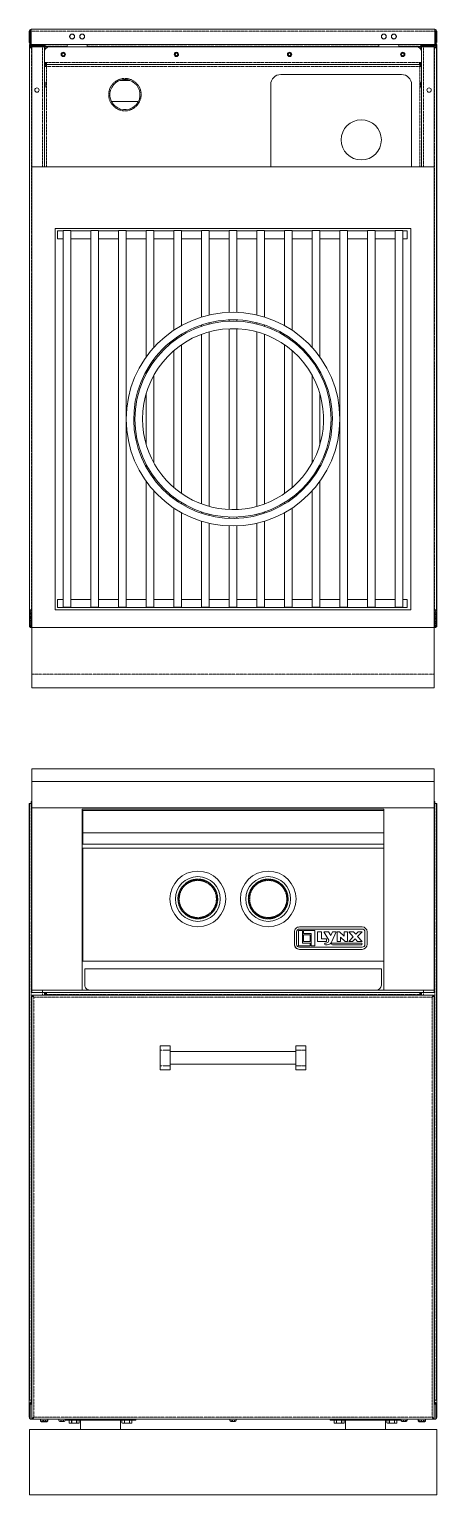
# Model space of a CAD drawing. Header units: millimetres. Extents: x 27602 to 523849, y 322139 to 568360.
# Drawn here: x 356495 to 376747, y 495039 to 567930 of the extents above; entities that cross this region are included whole.
import ezdxf

# ---------------------------------------------------------------- set-up
doc = ezdxf.new("R2010")
doc.units = ezdxf.units.MM
doc.linetypes.add('PHANTOM', pattern=[20, 10, -2, 2, -2, 2, -2])

msp = doc.modelspace()

# ---------------------------------------------------------------- linework, layer by layer
at = {"color": 7, "lineweight": 13, "ltscale": 0.014025}
for p, q in [((356495, 567274), (356495, 567835)), ((356530, 567274), (356530, 567835)), ((376711, 567274), (376711, 567835)), ((376747, 567835), (376747, 567274))]:
    msp.add_line(p, q, dxfattribs=at)
at = {"color": 7, "lineweight": 13, "ltscale": 0.03937}
for p, q in [((356589, 567930), (376652, 567930)), ((376652, 567180), (356589, 567180)), ((356497, 567085), (356497, 538930)), ((356509, 539052), (356509, 567010)), ((356622, 567055), (356622, 538430)), ((357496, 567055), (375746, 567055)), ((375997, 561088), (375997, 567055)), ((376622, 567055), (376622, 561088)), ((376734, 567010), (376734, 539052)), ((376747, 538275), (376747, 567085)), ((357247, 561088), (357247, 566275)), ((375901, 566180), (357341, 566180)), ((368997, 565680), (374997, 565680)), ((375997, 566085), (375997, 565287)), ((368497, 565180), (368497, 561180)), ((375497, 561180), (375497, 565180)), ((375997, 565072), (375997, 561088)), ((360578, 564341), (361916, 564341)), ((356622, 561088), (356622, 538180)), ((376622, 561088), (356622, 561088)), ((376622, 538180), (376622, 561088)), ((357774, 539055), (357774, 558026)), ((357774, 558026), (375470, 558026)), ((358183, 557916), (358183, 539180)), ((358558, 539180), (358558, 557916)), ((358558, 557911), (359558, 557911)), ((359558, 557916), (359558, 539180)), ((359933, 539180), (359933, 557916)), ((359933, 557911), (360933, 557911)), ((360933, 539180), (360933, 557916)), ((361308, 557916), (361308, 539180)), ((361308, 557911), (362308, 557911)), ((362308, 551642), (362308, 557916)), ((362683, 557916), (362683, 552106)), ((362683, 557911), (363683, 557911)), ((363683, 552966), (363683, 557916)), ((364058, 557916), (364058, 553194)), ((364058, 557911), (365058, 557911)), ((365058, 553618), (365058, 557916)), ((365433, 557916), (365433, 553718)), ((365433, 557911), (366433, 557911)), ((366433, 553850), (366433, 557916)), ((366808, 557916), (366808, 553850)), ((366808, 557911), (367808, 557911)), ((367808, 553719), (367808, 557916)), ((368183, 557916), (368183, 553618)), ((368183, 557911), (369183, 557911)), ((369183, 553195), (369183, 557916)), ((369558, 557916), (369558, 552967)), ((369558, 557911), (370558, 557911)), ((370558, 552108), (370558, 557916)), ((370933, 557916), (370933, 551644)), ((370933, 557911), (371933, 557911)), ((371933, 548635), (371933, 557916)), ((372308, 557916), (372308, 539180)), ((372308, 557911), (373308, 557911)), ((373308, 557916), (373308, 539180)), ((373683, 539180), (373683, 557916)), ((373683, 557911), (374683, 557911)), ((374683, 557916), (374683, 539180)), ((375058, 539180), (375058, 557916)), ((375470, 558026), (375470, 539055)), ((359558, 557516), (358558, 557516)), ((360933, 557516), (359933, 557516)), ((362308, 557516), (361308, 557516)), ((363683, 557516), (362683, 557516)), ((365058, 557516), (364058, 557516)), ((366433, 557516), (365433, 557516)), ((367808, 557516), (366808, 557516)), ((369183, 557516), (368183, 557516)), ((370558, 557516), (369558, 557516)), ((371933, 557516), (370933, 557516)), ((373308, 557516), (372308, 557516)), ((374683, 557516), (373683, 557516)), ((365058, 544321), (365058, 552760)), ((365433, 552881), (365433, 544200)), ((366433, 544044), (366433, 553036)), ((366808, 553037), (366808, 544044)), ((367808, 544200), (367808, 552881)), ((368183, 552761), (368183, 544320)), ((363683, 545132), (363683, 551949)), ((364058, 552239), (364058, 544842)), ((369183, 544841), (369183, 552240)), ((369558, 551950), (369558, 545131)), ((362683, 550717), (362683, 546363)), ((370558, 546360), (370558, 550721)), ((362308, 547258), (362308, 549823)), ((370933, 549829), (370933, 547252)), ((371933, 539180), (371933, 548446)), ((362308, 539180), (362308, 545439)), ((370933, 545437), (370933, 539180)), ((362683, 544975), (362683, 539180)), ((370558, 539180), (370558, 544973)), ((363683, 539180), (363683, 544115)), ((364058, 543887), (364058, 539180)), ((369183, 539180), (369183, 543886)), ((369558, 544113), (369558, 539180)), ((365058, 539180), (365058, 543463)), ((365433, 543363), (365433, 539180)), ((366433, 539180), (366433, 543231)), ((366808, 543231), (366808, 539180)), ((367808, 539180), (367808, 543362)), ((368183, 543463), (368183, 539180)), ((358558, 539565), (359558, 539565)), ((359933, 539565), (360933, 539565)), ((361308, 539565), (362308, 539565)), ((362683, 539565), (363683, 539565)), ((364058, 539565), (365058, 539565)), ((365433, 539565), (366433, 539565)), ((366808, 539565), (367808, 539565)), ((368183, 539565), (369183, 539565)), ((369558, 539565), (370558, 539565)), ((370933, 539565), (371933, 539565)), ((372308, 539565), (373308, 539565)), ((373683, 539565), (374683, 539565)), ((375470, 539055), (357774, 539055)), ((375278, 539170), (357899, 539170)), ((376622, 538180), (356622, 538180)), ((376622, 538180), (356622, 538180)), ((356622, 538180), (356622, 535855)), ((376622, 535855), (376622, 538180)), ((376622, 535171), (356622, 535171)), ((376622, 531140), (356622, 531140)), ((376622, 531140), (356622, 531140)), ((376622, 520015), (376622, 531140)), ((356622, 530518), (356622, 529202)), ((376622, 530518), (356622, 530518)), ((376622, 529202), (376622, 530518)), ((356495, 498889), (356495, 529421)), ((356497, 499735), (356497, 529421)), ((356622, 529202), (356622, 520140)), ((376622, 529202), (356622, 529202)), ((376622, 520140), (376622, 529202)), ((376746, 499735), (376746, 529421)), ((376747, 499735), (376747, 529421)), ((359122, 529141), (374122, 529141)), ((359122, 520140), (359122, 529141)), ((359153, 529078), (374122, 529078)), ((359153, 527397), (359153, 529078)), ((374122, 529141), (374122, 520140)), ((359153, 527953), (374122, 527953)), ((374122, 527397), (359153, 527397)), ((359153, 521579), (359153, 527203)), ((359153, 527203), (374122, 527203)), ((369924, 523281), (373039, 523281)), ((373039, 523281), (369924, 523281)), ((369924, 523174), (373039, 523174)), ((373039, 523174), (369924, 523174)), ((373039, 522274), (369924, 522274)), ((369924, 522274), (373039, 522274)), ((369924, 522274), (373039, 522274)), ((373039, 522166), (369924, 522166)), ((369924, 522166), (373039, 522166)), ((373001, 522481), (371566, 522481)), ((371566, 522396), (373001, 522396)), ((359122, 520140), (359122, 521579)), ((374122, 521579), (359153, 521579)), ((359247, 520390), (359247, 521196)), ((359247, 521196), (373997, 521196)), ((373997, 521196), (373997, 520390)), ((359122, 520140), (356622, 520140)), ((356622, 519854), (356622, 498830)), ((376586, 519890), (356658, 519890)), ((375872, 520015), (357372, 520015)), ((373747, 520140), (359497, 520140)), ((376622, 520140), (374122, 520140)), ((376622, 498830), (376622, 519854)), ((369747, 517078), (363497, 517078)), ((369747, 516453), (363497, 516453)), ((356658, 498794), (376586, 498794)), ((361756, 498746), (358316, 498746)), ((374928, 498746), (371488, 498746)), ((356497, 498289), (376747, 498289)), ((356497, 495039), (356497, 498289)), ((376747, 498289), (376747, 495039)), ((376747, 495039), (356497, 495039))]:
    msp.add_line(p, q, dxfattribs=at)
at = {"color": 7, "lineweight": 13, "ltscale": 0.002362}
for p, q in [((356589, 567835), (356589, 567930)), ((376652, 567835), (376652, 567930)), ((376652, 567180), (376747, 567180)), ((357247, 567055), (357152, 567055)), ((356591, 529421), (356497, 529421)), ((376746, 529421), (376652, 529421)), ((356591, 499735), (356497, 499735)), ((376746, 499735), (376652, 499735))]:
    msp.add_line(p, q, dxfattribs=at)
at = {"color": 7, "linetype": 'PHANTOM', "lineweight": 13, "ltscale": 0.03937}
for p, q in [((356589, 567835), (376652, 567835)), ((356605, 539052), (356605, 567010)), ((357152, 561088), (357152, 567055)), ((358371, 567085), (357282, 567085)), ((373871, 567085), (359371, 567085)), ((375960, 567085), (374871, 567085)), ((376091, 561088), (376091, 567055)), ((376638, 567010), (376638, 539052)), ((375901, 566275), (357341, 566275)), ((357342, 561088), (357342, 566085)), ((357342, 566085), (375902, 566085)), ((375902, 566085), (375902, 561088)), ((376622, 535855), (356622, 535855)), ((356591, 499735), (356591, 529421)), ((376652, 499735), (376652, 529421)), ((376527, 519795), (356717, 519795)), ((356717, 519795), (356717, 498889)), ((375902, 519920), (357342, 519920)), ((376527, 498889), (376527, 519795)), ((356717, 498889), (376527, 498889))]:
    msp.add_line(p, q, dxfattribs=at)
at = {"color": 7, "lineweight": 13, "ltscale": 0.016388}
for p, q in [((356589, 567180), (356589, 567835)), ((376652, 567180), (376652, 567835))]:
    msp.add_line(p, q, dxfattribs=at)
at = {"color": 7, "lineweight": 13, "ltscale": 0.002312}
msp.add_line((356497, 567180), (356589, 567180), dxfattribs=at)
at = {"color": 7, "lineweight": 13, "ltscale": 0.000887413}
for p, q in [((356497, 567180), (356497, 567144)), ((376747, 567144), (376747, 567180))]:
    msp.add_line(p, q, dxfattribs=at)
at = {"color": 7, "lineweight": 13, "ltscale": 0.000899998}
for p, q in [((356497, 567144), (356533, 567144)), ((357283, 566180), (357247, 566180)), ((357247, 566144), (357283, 566144)), ((356658, 519854), (356622, 519854)), ((357247, 519920), (357283, 519920)), ((356497, 499545), (356533, 499545)), ((356658, 498830), (356622, 498830)), ((356658, 498830), (356658, 498794)), ((376586, 498830), (376586, 498794))]:
    msp.add_line(p, q, dxfattribs=at)
at = {"color": 7, "lineweight": 13, "ltscale": 0.001475}
for p, q in [((356497, 567144), (356497, 567085)), ((356533, 567144), (356592, 567144)), ((356533, 567144), (356533, 567085)), ((376652, 567144), (376711, 567144)), ((376711, 567144), (376711, 567085)), ((376747, 567144), (376747, 567085)), ((357283, 566144), (357283, 566085)), ((357283, 566144), (357342, 566144)), ((375902, 566180), (375961, 566180)), ((375902, 566144), (375961, 566144)), ((375961, 566144), (375961, 566085)), ((375997, 566144), (375997, 566085)), ((356497, 538275), (356497, 538216)), ((376711, 538275), (376652, 538275)), ((376747, 538275), (376747, 538216)), ((356589, 529421), (356589, 529480)), ((376652, 529421), (376652, 529480)), ((357283, 519920), (357342, 519920)), ((375902, 519920), (375961, 519920)), ((356533, 499545), (356592, 499545)), ((376652, 499545), (376711, 499545))]:
    msp.add_line(p, q, dxfattribs=at)
at = {"color": 7, "lineweight": 13, "ltscale": 0.016387}
for p, q in [((356497, 567144), (357152, 567144)), ((376091, 567144), (376747, 567144)), ((356497, 538930), (356497, 538274)), ((356532, 538930), (356532, 538274)), ((376711, 538930), (376711, 538274)), ((376746, 538930), (376746, 538274))]:
    msp.add_line(p, q, dxfattribs=at)
at = {"color": 7, "lineweight": 13, "ltscale": 1.20148e-05}
for p, q in [((356533, 567144), (356533, 567144)), ((376711, 567144), (376711, 567144))]:
    msp.add_line(p, q, dxfattribs=at)
at = {"color": 7, "linetype": 'PHANTOM', "lineweight": 13, "ltscale": 0.000973799}
msp.add_line((356592, 567144), (356592, 567105), dxfattribs=at)
at = {"color": 7, "lineweight": 13, "ltscale": 0.000985333}
msp.add_line((356592, 567144), (356592, 567105), dxfattribs=at)
at = {"color": 7, "lineweight": 13, "ltscale": 0.01276}
for p, q in [((357115, 567106), (356605, 567106)), ((376128, 567106), (376638, 567106)), ((356605, 567058), (357115, 567058)), ((376638, 567058), (376128, 567058))]:
    msp.add_line(p, q, dxfattribs=at)
at = {"color": 7, "lineweight": 13, "ltscale": 0.00202}
msp.add_line((357246, 567180), (357246, 567099), dxfattribs=at)
at = {"color": 7, "lineweight": 13, "ltscale": 0.006144}
for p, q in [((357282, 567180), (357282, 566934)), ((375960, 567180), (375960, 566934))]:
    msp.add_line(p, q, dxfattribs=at)
at = {"color": 7, "lineweight": 13, "ltscale": 0.003125}
for p, q in [((358371, 567180), (358371, 567055)), ((359371, 567180), (359371, 567055)), ((373871, 567180), (373871, 567055)), ((374871, 567180), (374871, 567055)), ((356622, 520140), (356622, 520015)), ((375997, 519890), (375997, 520015)), ((356533, 498794), (356658, 498794)), ((376586, 498794), (376711, 498794))]:
    msp.add_line(p, q, dxfattribs=at)
at = {"color": 7, "lineweight": 13, "ltscale": 0.009375}
for p, q in [((375996, 567180), (375996, 566805)), ((358558, 557916), (358183, 557916)), ((359933, 557916), (359558, 557916)), ((360933, 557916), (361308, 557916)), ((362308, 557916), (362683, 557916)), ((363683, 557916), (364058, 557916)), ((365058, 557916), (365433, 557916)), ((366433, 557916), (366808, 557916)), ((367808, 557916), (368183, 557916)), ((369183, 557916), (369558, 557916)), ((370558, 557916), (370933, 557916)), ((371933, 557916), (372308, 557916)), ((373683, 557916), (373308, 557916)), ((375058, 557916), (374683, 557916)), ((358183, 539180), (358558, 539180)), ((359558, 539180), (359933, 539180)), ((360933, 539180), (361308, 539180)), ((362308, 539180), (362683, 539180)), ((363683, 539180), (364058, 539180)), ((365058, 539180), (365433, 539180)), ((366433, 539180), (366808, 539180)), ((367808, 539180), (368183, 539180)), ((369183, 539180), (369558, 539180)), ((370558, 539180), (370933, 539180)), ((371933, 539180), (372308, 539180)), ((373308, 539180), (373683, 539180)), ((374683, 539180), (375058, 539180))]:
    msp.add_line(p, q, dxfattribs=at)
at = {"color": 7, "lineweight": 13, "ltscale": 0.000985213}
msp.add_line((376652, 567144), (376652, 567105), dxfattribs=at)
at = {"color": 7, "lineweight": 13, "ltscale": 0.000900028}
for p, q in [((376711, 567144), (376747, 567144)), ((357283, 566180), (357283, 566144)), ((375961, 566180), (375961, 566144)), ((356658, 519854), (356658, 519890)), ((376586, 519854), (376586, 519890)), ((376711, 499545), (376747, 499545))]:
    msp.add_line(p, q, dxfattribs=at)
at = {"color": 7, "lineweight": 13, "ltscale": 0.001211}
for p, q in [((356497, 567085), (356545, 567085)), ((376747, 567085), (376698, 567085))]:
    msp.add_line(p, q, dxfattribs=at)
at = {"color": 7, "lineweight": 13, "ltscale": 0.002395}
for p, q in [((356605, 567010), (356509, 567010)), ((376638, 567010), (376734, 567010)), ((356605, 539052), (356509, 539052)), ((376638, 539052), (376734, 539052))]:
    msp.add_line(p, q, dxfattribs=at)
at = {"color": 7, "linetype": 'PHANTOM', "lineweight": 13, "ltscale": 0.001153}
for p, q in [((356592, 567056), (356592, 567010)), ((376652, 567010), (376652, 567056)), ((356592, 539052), (356592, 539006))]:
    msp.add_line(p, q, dxfattribs=at)
at = {"color": 7, "lineweight": 13, "ltscale": 0.000417499}
for p, q in [((356622, 567010), (356605, 567010)), ((356622, 539052), (356605, 539052)), ((356622, 538956), (356605, 538956))]:
    msp.add_line(p, q, dxfattribs=at)
at = {"color": 7, "lineweight": 13, "ltscale": 0.013263}
msp.add_line((356622, 567055), (357152, 567055), dxfattribs=at)
at = {"color": 7, "linetype": 'PHANTOM', "lineweight": 13, "ltscale": 0.000899292}
msp.add_line((357211, 567085), (357175, 567085), dxfattribs=at)
at = {"color": 7, "lineweight": 13, "ltscale": 0.000762459}
for p, q in [((357211, 567055), (357211, 567085)), ((357247, 567055), (357247, 567085)), ((375997, 567055), (375997, 567085)), ((376032, 567055), (376032, 567085)), ((356622, 529421), (356591, 529421))]:
    msp.add_line(p, q, dxfattribs=at)
at = {"color": 7, "lineweight": 13, "ltscale": 0.01325}
for p, q in [((357246, 566805), (357246, 566275)), ((375996, 566805), (375996, 566275))]:
    msp.add_line(p, q, dxfattribs=at)
at = {"color": 7, "lineweight": 13, "ltscale": 0.005692}
msp.add_line((357247, 566827), (357247, 567055), dxfattribs=at)
at = {"color": 7, "lineweight": 13, "ltscale": 0.00535}
for p, q in [((357496, 567055), (357282, 567055)), ((375960, 567055), (375746, 567055))]:
    msp.add_line(p, q, dxfattribs=at)
at = {"color": 7, "linetype": 'PHANTOM', "lineweight": 13, "ltscale": 2.49908e-05}
msp.add_line((375997, 567085), (375996, 567085), dxfattribs=at)
at = {"color": 7, "lineweight": 13, "ltscale": 4.90205e-05}
msp.add_line((375997, 566756), (375996, 566754), dxfattribs=at)
at = {"color": 7, "lineweight": 13, "ltscale": 4.99308e-05}
msp.add_line((375996, 566745), (375997, 566743), dxfattribs=at)
at = {"color": 7, "lineweight": 13, "ltscale": 2.43483e-05}
msp.add_line((375996, 566621), (375996, 566622), dxfattribs=at)
at = {"color": 7, "lineweight": 13, "ltscale": 6.29623e-05}
msp.add_line((375997, 566619), (375996, 566621), dxfattribs=at)
at = {"color": 7, "linetype": 'PHANTOM', "lineweight": 13, "ltscale": 1.31293e-05}
msp.add_line((375996, 566621), (375996, 566621), dxfattribs=at)
at = {"color": 7, "lineweight": 13, "ltscale": 4.92579e-05}
msp.add_line((375997, 566603), (375996, 566601), dxfattribs=at)
at = {"color": 7, "lineweight": 13, "ltscale": 0.002363}
msp.add_line((376091, 567055), (375997, 567055), dxfattribs=at)
at = {"color": 7, "linetype": 'PHANTOM', "lineweight": 13, "ltscale": 0.000899307}
msp.add_line((376068, 567085), (376032, 567085), dxfattribs=at)
at = {"color": 7, "lineweight": 13, "ltscale": 0.013262}
msp.add_line((376622, 567055), (376091, 567055), dxfattribs=at)
at = {"color": 7, "lineweight": 13, "ltscale": 0.000417514}
for p, q in [((376622, 567010), (376638, 567010)), ((376638, 539004), (376622, 539004))]:
    msp.add_line(p, q, dxfattribs=at)
at = {"color": 7, "lineweight": 13, "ltscale": 0.002375}
for p, q in [((357246, 566275), (357341, 566275)), ((357342, 566085), (357247, 566085)), ((357341, 566275), (357341, 566180)), ((357342, 566085), (357342, 566180)), ((375901, 566275), (375996, 566275)), ((375901, 566275), (375901, 566180)), ((375902, 566085), (375902, 566180)), ((375902, 566085), (375997, 566085)), ((357247, 519920), (357247, 520015)), ((357342, 520015), (357342, 519920)), ((375902, 520015), (375902, 519920)), ((356592, 499545), (356592, 499640)), ((376652, 499545), (376652, 499640))]:
    msp.add_line(p, q, dxfattribs=at)
at = {"color": 7, "lineweight": 13, "ltscale": 0.00145}
msp.add_line((357283, 566180), (357341, 566180), dxfattribs=at)
at = {"color": 7, "lineweight": 13, "ltscale": 0.000899968}
for p, q in [((375961, 566180), (375997, 566180)), ((375961, 566144), (375997, 566144)), ((375961, 519920), (375997, 519920)), ((376586, 519854), (376622, 519854)), ((376586, 498830), (376622, 498830))]:
    msp.add_line(p, q, dxfattribs=at)
at = {"color": 7, "lineweight": 13, "ltscale": 0.000900148}
msp.add_line((375997, 566180), (375997, 566144), dxfattribs=at)
at = {"color": 7, "lineweight": 13, "ltscale": 0.000530315}
for p, q in [((357247, 565287), (357262, 565302)), ((357247, 565072), (357262, 565057))]:
    msp.add_line(p, q, dxfattribs=at)
at = {"color": 7, "lineweight": 13, "ltscale": 0.000124999}
for p, q in [((357267, 565302), (357262, 565302)), ((357267, 565057), (357262, 565057))]:
    msp.add_line(p, q, dxfattribs=at)
at = {"color": 7, "lineweight": 13, "ltscale": 0.006125}
for p, q in [((357262, 565302), (357262, 565057)), ((357267, 565302), (357267, 565057))]:
    msp.add_line(p, q, dxfattribs=at)
at = {"color": 7, "lineweight": 13, "ltscale": 0.000353487}
for p, q in [((357277, 565292), (357267, 565302)), ((357277, 565067), (357267, 565057))]:
    msp.add_line(p, q, dxfattribs=at)
at = {"color": 7, "lineweight": 13, "ltscale": 0.005625}
msp.add_line((357277, 565292), (357277, 565067), dxfattribs=at)
at = {"color": 7, "lineweight": 13, "ltscale": 0.01199}
msp.add_line((361007, 565391), (361487, 565391), dxfattribs=at)
at = {"color": 7, "lineweight": 13, "ltscale": 0.000353508}
for p, q in [((375967, 565292), (375977, 565302)), ((375967, 565067), (375977, 565057))]:
    msp.add_line(p, q, dxfattribs=at)
at = {"color": 7, "lineweight": 13, "ltscale": 0.002813}
for p, q in [((375967, 565180), (375967, 565292)), ((375967, 565067), (375967, 565180))]:
    msp.add_line(p, q, dxfattribs=at)
at = {"color": 7, "lineweight": 13, "ltscale": 0.003062}
for p, q in [((375977, 565180), (375977, 565302)), ((375977, 565057), (375977, 565180)), ((375982, 565180), (375982, 565302)), ((375982, 565057), (375982, 565180))]:
    msp.add_line(p, q, dxfattribs=at)
at = {"color": 7, "lineweight": 13, "ltscale": 0.000125014}
for p, q in [((375977, 565302), (375982, 565302)), ((375977, 565057), (375982, 565057))]:
    msp.add_line(p, q, dxfattribs=at)
at = {"color": 7, "lineweight": 13, "ltscale": 0.000530304}
for p, q in [((375997, 565287), (375982, 565302)), ((375997, 565072), (375982, 565057))]:
    msp.add_line(p, q, dxfattribs=at)
at = {"color": 7, "lineweight": 13, "ltscale": 0.002687}
for p, q in [((375997, 565180), (375997, 565287)), ((375997, 565072), (375997, 565180))]:
    msp.add_line(p, q, dxfattribs=at)
at = {"color": 7, "lineweight": 13, "ltscale": 0.007116}
for p, q in [((357899, 557911), (358183, 557911)), ((358183, 557516), (357899, 557516)), ((357899, 539565), (358183, 539565))]:
    msp.add_line(p, q, dxfattribs=at)
at = {"color": 7, "lineweight": 13, "ltscale": 0.009882}
for p, q in [((357899, 557911), (357899, 557516)), ((375278, 557911), (375278, 557516)), ((357899, 539170), (357899, 539565)), ((375278, 539170), (375278, 539565))]:
    msp.add_line(p, q, dxfattribs=at)
at = {"color": 7, "lineweight": 13, "ltscale": 0.005484}
for p, q in [((375058, 557911), (375278, 557911)), ((375278, 557516), (375058, 557516)), ((375058, 539565), (375278, 539565))]:
    msp.add_line(p, q, dxfattribs=at)
at = {"color": 7, "lineweight": 13, "ltscale": 0.00161}
for p, q in [((365433, 553333), (365433, 553268)), ((367808, 553269), (367808, 553333)), ((365433, 543812), (365433, 543748)), ((367808, 543748), (367808, 543812))]:
    msp.add_line(p, q, dxfattribs=at)
at = {"color": 7, "lineweight": 13, "ltscale": 0.001564}
for p, q in [((366433, 553412), (366433, 553474)), ((366808, 553474), (366808, 553412)), ((366433, 543607), (366433, 543669)), ((366808, 543669), (366808, 543606))]:
    msp.add_line(p, q, dxfattribs=at)
at = {"color": 7, "lineweight": 13, "ltscale": 0.001833}
for p, q in [((364058, 552760), (364058, 552687)), ((364058, 544394), (364058, 544320))]:
    msp.add_line(p, q, dxfattribs=at)
at = {"color": 7, "lineweight": 13, "ltscale": 0.001648}
for p, q in [((365058, 553158), (365058, 553224)), ((368183, 553224), (368183, 553159)), ((365058, 543857), (365058, 543923)), ((368183, 543922), (368183, 543856))]:
    msp.add_line(p, q, dxfattribs=at)
at = {"color": 7, "lineweight": 13, "ltscale": 0.001832}
for p, q in [((369183, 552688), (369183, 552761)), ((369183, 544319), (369183, 544393))]:
    msp.add_line(p, q, dxfattribs=at)
at = {"color": 7, "lineweight": 13, "ltscale": 0.001951}
for p, q in [((363683, 552430), (363683, 552508)), ((369558, 552510), (369558, 552432)), ((363683, 544572), (363683, 544650)), ((369558, 544649), (369558, 544571))]:
    msp.add_line(p, q, dxfattribs=at)
at = {"color": 7, "lineweight": 13, "ltscale": 0.00262}
for p, q in [((362683, 551518), (362683, 551414)), ((362683, 545667), (362683, 545562))]:
    msp.add_line(p, q, dxfattribs=at)
at = {"color": 7, "lineweight": 13, "ltscale": 0.002618}
for p, q in [((370558, 551416), (370558, 551521)), ((370558, 545560), (370558, 545665))]:
    msp.add_line(p, q, dxfattribs=at)
at = {"color": 7, "lineweight": 13, "ltscale": 0.00328}
for p, q in [((362308, 550812), (362308, 550943)), ((362308, 546138), (362308, 546269))]:
    msp.add_line(p, q, dxfattribs=at)
at = {"color": 7, "lineweight": 13, "ltscale": 0.003275}
for p, q in [((370933, 550946), (370933, 550815)), ((370933, 546266), (370933, 546134))]:
    msp.add_line(p, q, dxfattribs=at)
at = {"color": 7, "lineweight": 13, "ltscale": 0.000887503}
msp.add_line((356532, 538930), (356497, 538930), dxfattribs=at)
at = {"color": 7, "linetype": 'PHANTOM', "lineweight": 13, "ltscale": 0.017048}
for p, q in [((356592, 538957), (356592, 538275)), ((376652, 538275), (376652, 538957))]:
    msp.add_line(p, q, dxfattribs=at)
at = {"color": 7, "lineweight": 13, "ltscale": 0.000417529}
msp.add_line((356605, 539004), (356622, 539004), dxfattribs=at)
at = {"color": 7, "lineweight": 13, "ltscale": 0.000417454}
for p, q in [((376622, 539052), (376638, 539052)), ((376622, 538956), (376638, 538956))]:
    msp.add_line(p, q, dxfattribs=at)
at = {"color": 7, "linetype": 'PHANTOM', "lineweight": 13, "ltscale": 0.001154}
msp.add_line((376652, 539006), (376652, 539052), dxfattribs=at)
at = {"color": 7, "lineweight": 13, "ltscale": 0.000887533}
msp.add_line((376746, 538930), (376711, 538930), dxfattribs=at)
at = {"color": 7, "lineweight": 13, "ltscale": 0.000507205}
msp.add_line((356497, 538216), (356517, 538216), dxfattribs=at)
at = {"color": 7, "lineweight": 13, "ltscale": 0.001487}
msp.add_line((356532, 538275), (356592, 538275), dxfattribs=at)
at = {"color": 7, "lineweight": 13, "ltscale": 0.000200647}
msp.add_line((356533, 538275), (356533, 538267), dxfattribs=at)
at = {"color": 7, "lineweight": 13, "ltscale": 0.000506964}
msp.add_line((356533, 538200), (356533, 538180), dxfattribs=at)
at = {"color": 7, "lineweight": 13, "ltscale": 0.001413}
msp.add_line((356533, 538180), (356589, 538180), dxfattribs=at)
at = {"color": 7, "lineweight": 13, "ltscale": 0.000208352}
msp.add_line((356583, 538216), (356592, 538216), dxfattribs=at)
at = {"color": 7, "lineweight": 13, "ltscale": 0.000207631}
msp.add_line((356583, 538216), (356592, 538216), dxfattribs=at)
at = {"color": 7, "lineweight": 13, "ltscale": 0.000762534}
for p, q in [((356591, 538215), (356622, 538215)), ((356622, 538180), (356591, 538180))]:
    msp.add_line(p, q, dxfattribs=at)
at = {"color": 7, "linetype": 'PHANTOM', "lineweight": 13, "ltscale": 0.001475}
for p, q in [((356592, 538275), (356592, 538216)), ((376652, 499604), (376652, 499545))]:
    msp.add_line(p, q, dxfattribs=at)
at = {"color": 7, "lineweight": 13, "ltscale": 0.001488}
for p, q in [((356592, 538215), (356592, 538275)), ((376652, 538215), (376652, 538275))]:
    msp.add_line(p, q, dxfattribs=at)
at = {"color": 7, "linetype": 'PHANTOM', "lineweight": 13, "ltscale": 0.000750549}
msp.add_line((356592, 538275), (356622, 538275), dxfattribs=at)
at = {"color": 7, "linetype": 'PHANTOM', "lineweight": 13, "ltscale": 0.000749483}
msp.add_line((376622, 538275), (376652, 538275), dxfattribs=at)
at = {"color": 7, "lineweight": 13, "ltscale": 0.000749963}
for p, q in [((376622, 538215), (376652, 538215)), ((376652, 538180), (376622, 538180)), ((371458, 498746), (371488, 498746))]:
    msp.add_line(p, q, dxfattribs=at)
at = {"color": 7, "lineweight": 13, "ltscale": 0.000196142}
msp.add_line((376652, 538216), (376660, 538216), dxfattribs=at)
at = {"color": 7, "lineweight": 13, "ltscale": 0.000191636}
msp.add_line((376659, 538216), (376652, 538216), dxfattribs=at)
at = {"color": 7, "lineweight": 13, "ltscale": 0.001424}
msp.add_line((376654, 538180), (376711, 538180), dxfattribs=at)
at = {"color": 7, "lineweight": 13, "ltscale": 5.23845e-05}
msp.add_line((376711, 538275), (376711, 538273), dxfattribs=at)
at = {"color": 7, "lineweight": 13, "ltscale": 0.000516095}
msp.add_line((376711, 538201), (376711, 538180), dxfattribs=at)
at = {"color": 7, "lineweight": 13, "ltscale": 0.000518679}
msp.add_line((376726, 538216), (376747, 538216), dxfattribs=at)
at = {"color": 7, "lineweight": 13, "ltscale": 1.27357e-05}
msp.add_line((376747, 538275), (376746, 538275), dxfattribs=at)
at = {"color": 7, "lineweight": 13, "ltscale": 3.07585e-05}
msp.add_line((356622, 537431), (356622, 537432), dxfattribs=at)
at = {"color": 7, "lineweight": 13, "ltscale": 0.011562}
for p, q in [((356622, 535393), (356622, 535855)), ((376622, 535855), (376622, 535393))]:
    msp.add_line(p, q, dxfattribs=at)
at = {"color": 7, "lineweight": 13, "ltscale": 0.005548}
for p, q in [((356622, 535171), (356622, 535393)), ((376622, 535393), (376622, 535171))]:
    msp.add_line(p, q, dxfattribs=at)
at = {"color": 7, "lineweight": 13, "ltscale": 0.00447}
for p, q in [((356622, 530962), (356622, 531140)), ((376622, 531140), (376622, 530962))]:
    msp.add_line(p, q, dxfattribs=at)
at = {"color": 7, "lineweight": 13, "ltscale": 0.011085}
for p, q in [((356622, 530518), (356622, 530962)), ((376622, 530962), (376622, 530518))]:
    msp.add_line(p, q, dxfattribs=at)
at = {"color": 7, "lineweight": 13, "ltscale": 4.91105e-05}
msp.add_line((356495, 529421), (356497, 529421), dxfattribs=at)
at = {"color": 7, "lineweight": 13, "ltscale": 0.000887473}
for p, q in [((356589, 529480), (356589, 529515)), ((376652, 529480), (376652, 529515))]:
    msp.add_line(p, q, dxfattribs=at)
at = {"color": 7, "lineweight": 13, "ltscale": 0.00081196}
msp.add_line((356622, 529515), (356589, 529515), dxfattribs=at)
at = {"color": 7, "lineweight": 13, "ltscale": 0.000812005}
msp.add_line((356589, 529480), (356622, 529480), dxfattribs=at)
at = {"color": 7, "linetype": 'PHANTOM', "lineweight": 13, "ltscale": 0.00081199}
msp.add_line((356589, 529421), (356622, 529421), dxfattribs=at)
at = {"color": 7, "lineweight": 13, "ltscale": 0.000762519}
for p, q in [((376652, 529515), (376622, 529515)), ((376622, 529480), (376652, 529480))]:
    msp.add_line(p, q, dxfattribs=at)
at = {"color": 7, "lineweight": 13, "ltscale": 0.000750084}
msp.add_line((376652, 529421), (376622, 529421), dxfattribs=at)
at = {"color": 7, "linetype": 'PHANTOM', "lineweight": 13, "ltscale": 0.00076306}
msp.add_line((376622, 529421), (376652, 529421), dxfattribs=at)
at = {"color": 7, "lineweight": 13, "ltscale": 1.2976e-05}
for p, q in [((376652, 529421), (376652, 529421)), ((376746, 529421), (376747, 529421)), ((376747, 499735), (376746, 499735))]:
    msp.add_line(p, q, dxfattribs=at)
at = {"color": 7, "lineweight": 13, "ltscale": 1.25555e-05}
msp.add_line((376747, 529421), (376746, 529421), dxfattribs=at)
at = {"color": 7, "lineweight": 13, "ltscale": 0.015375}
for p, q in [((369674, 522416), (369674, 523031)), ((369674, 523031), (369674, 522416)), ((369781, 522416), (369781, 523031)), ((369781, 523031), (369781, 522416)), ((369781, 523031), (369781, 522416)), ((373181, 523031), (373181, 522416)), ((373181, 522416), (373181, 523031)), ((373289, 523031), (373289, 522416)), ((373289, 522416), (373289, 523031))]:
    msp.add_line(p, q, dxfattribs=at)
at = {"color": 7, "lineweight": 13, "ltscale": 0.00465}
for p, q in [((370070, 523104), (369884, 523104)), ((370510, 522334), (370696, 522334))]:
    msp.add_line(p, q, dxfattribs=at)
at = {"color": 7, "lineweight": 13, "ltscale": 0.01925}
for p, q in [((369884, 523104), (369884, 522334)), ((370696, 522334), (370696, 523104))]:
    msp.add_line(p, q, dxfattribs=at)
at = {"color": 7, "lineweight": 13, "ltscale": 0.015625}
for p, q in [((370070, 522479), (370070, 523104)), ((370510, 522959), (370510, 522334))]:
    msp.add_line(p, q, dxfattribs=at)
at = {"color": 7, "lineweight": 13, "ltscale": 0.014325}
for p, q in [((370696, 523104), (370123, 523104)), ((369884, 522334), (370457, 522334))]:
    msp.add_line(p, q, dxfattribs=at)
at = {"color": 7, "lineweight": 13, "ltscale": 0.003625}
for p, q in [((370123, 523104), (370123, 522959)), ((370457, 522334), (370457, 522479))]:
    msp.add_line(p, q, dxfattribs=at)
at = {"color": 7, "lineweight": 13, "ltscale": 0.009675}
for p, q in [((370123, 522959), (370510, 522959)), ((370457, 522479), (370070, 522479))]:
    msp.add_line(p, q, dxfattribs=at)
at = {"color": 7, "lineweight": 13, "ltscale": 0.00835}
for p, q in [((370457, 522887), (370123, 522887)), ((370123, 522887), (370123, 522553)), ((370457, 522553), (370457, 522887)), ((370123, 522553), (370457, 522553))]:
    msp.add_line(p, q, dxfattribs=at)
at = {"color": 7, "lineweight": 13, "ltscale": 0.0052}
msp.add_line((371026, 523044), (370818, 523044), dxfattribs=at)
at = {"color": 7, "lineweight": 13, "ltscale": 0.012275}
for p, q in [((370818, 523044), (370818, 522553)), ((371797, 523044), (371797, 522553)), ((372317, 522553), (372317, 523044))]:
    msp.add_line(p, q, dxfattribs=at)
at = {"color": 7, "lineweight": 13, "ltscale": 0.00895}
msp.add_line((371026, 522686), (371026, 523044), dxfattribs=at)
at = {"color": 7, "lineweight": 13, "ltscale": 0.00605}
msp.add_line((371268, 522686), (371026, 522686), dxfattribs=at)
at = {"color": 7, "lineweight": 13, "ltscale": 0.005893}
msp.add_line((371369, 523044), (371133, 523044), dxfattribs=at)
at = {"color": 7, "lineweight": 13, "ltscale": 0.012445}
msp.add_line((371133, 523044), (371393, 522619), dxfattribs=at)
at = {"color": 7, "lineweight": 13, "ltscale": 0.003325}
msp.add_line((371268, 522553), (371268, 522686), dxfattribs=at)
at = {"color": 7, "lineweight": 13, "ltscale": 0.005713}
msp.add_line((371489, 522849), (371369, 523044), dxfattribs=at)
at = {"color": 7, "lineweight": 13, "ltscale": 0.005272}
msp.add_line((371569, 523044), (371489, 522849), dxfattribs=at)
at = {"color": 7, "lineweight": 13, "ltscale": 0.013356}
msp.add_line((371538, 522550), (371742, 523044), dxfattribs=at)
at = {"color": 7, "lineweight": 13, "ltscale": 0.004329}
msp.add_line((371742, 523044), (371569, 523044), dxfattribs=at)
at = {"color": 7, "lineweight": 13, "ltscale": 0.002875}
for p, q in [((371912, 523044), (371797, 523044)), ((372202, 522553), (372317, 522553))]:
    msp.add_line(p, q, dxfattribs=at)
at = {"color": 7, "lineweight": 13, "ltscale": 0.008018}
for p, q in [((372142, 522820), (371912, 523044)), ((371972, 522776), (372202, 522553))]:
    msp.add_line(p, q, dxfattribs=at)
at = {"color": 7, "lineweight": 13, "ltscale": 0.005588}
for p, q in [((371972, 522553), (371972, 522776)), ((372142, 523044), (372142, 522820))]:
    msp.add_line(p, q, dxfattribs=at)
at = {"color": 7, "lineweight": 13, "ltscale": 0.004375}
for p, q in [((372317, 523044), (372142, 523044)), ((371797, 522553), (371972, 522553))]:
    msp.add_line(p, q, dxfattribs=at)
at = {"color": 7, "lineweight": 13, "ltscale": 0.008569}
for p, q in [((372372, 523044), (372600, 522787)), ((373043, 522553), (372816, 522809))]:
    msp.add_line(p, q, dxfattribs=at)
at = {"color": 7, "lineweight": 13, "ltscale": 0.005883}
for p, q in [((372608, 523044), (372372, 523044)), ((372808, 522553), (373043, 522553))]:
    msp.add_line(p, q, dxfattribs=at)
at = {"color": 7, "lineweight": 13, "ltscale": 0.008171}
for p, q in [((372600, 522787), (372372, 522553)), ((372816, 522809), (373043, 523044))]:
    msp.add_line(p, q, dxfattribs=at)
at = {"color": 7, "lineweight": 13, "ltscale": 0.004515}
for p, q in [((372567, 522553), (372693, 522682)), ((372848, 523044), (372723, 522914))]:
    msp.add_line(p, q, dxfattribs=at)
at = {"color": 7, "lineweight": 13, "ltscale": 0.004334}
for p, q in [((372723, 522914), (372608, 523044)), ((372693, 522682), (372808, 522553))]:
    msp.add_line(p, q, dxfattribs=at)
at = {"color": 7, "lineweight": 13, "ltscale": 0.004875}
for p, q in [((373043, 523044), (372848, 523044)), ((372372, 522553), (372567, 522553))]:
    msp.add_line(p, q, dxfattribs=at)
at = {"color": 7, "lineweight": 13, "ltscale": 0.01125}
msp.add_line((370818, 522553), (371268, 522553), dxfattribs=at)
at = {"color": 7, "lineweight": 13, "ltscale": 0.000840675}
msp.add_line((371253, 522481), (371219, 522481), dxfattribs=at)
at = {"color": 7, "lineweight": 13, "ltscale": 0.002202}
msp.add_line((371219, 522396), (371307, 522396), dxfattribs=at)
at = {"color": 7, "lineweight": 13, "ltscale": 0.001659}
msp.add_line((371393, 522619), (371368, 522558), dxfattribs=at)
at = {"color": 7, "lineweight": 13, "ltscale": 0.000774999}
msp.add_line((359122, 521579), (359153, 521579), dxfattribs=at)
at = {"color": 7, "lineweight": 13, "ltscale": 0.01875}
for p, q in [((356622, 520015), (357372, 520015)), ((376622, 520015), (375872, 520015))]:
    msp.add_line(p, q, dxfattribs=at)
at = {"color": 7, "lineweight": 13, "ltscale": 0.002796}
for p, q in [((356717, 519795), (356622, 519854)), ((356717, 519795), (356658, 519890)), ((376527, 519795), (376586, 519890)), ((376527, 519795), (376622, 519854)), ((356717, 498889), (356622, 498830)), ((356717, 498889), (356658, 498794)), ((376527, 498889), (376586, 498794)), ((376527, 498889), (376622, 498830))]:
    msp.add_line(p, q, dxfattribs=at)
at = {"color": 7, "lineweight": 13, "ltscale": 0.002086}
for p, q in [((356717, 519795), (356658, 519854)), ((356717, 519795), (356658, 519854)), ((376527, 519795), (376586, 519854)), ((376527, 519795), (376586, 519854)), ((356717, 498889), (356658, 498830)), ((356717, 498889), (356658, 498830)), ((376527, 498889), (376586, 498830)), ((376527, 498889), (376586, 498830))]:
    msp.add_line(p, q, dxfattribs=at)
at = {"color": 7, "linetype": 'PHANTOM', "lineweight": 13, "ltscale": 0.00625}
for p, q in [((357152, 519890), (357152, 520140)), ((376091, 519890), (376091, 520140))]:
    msp.add_line(p, q, dxfattribs=at)
at = {"color": 7, "lineweight": 13, "ltscale": 0.000750024}
for p, q in [((357247, 519890), (357247, 519920)), ((357283, 519920), (357283, 519890)), ((375961, 519890), (375961, 519920)), ((375961, 519920), (375961, 519890)), ((375997, 519890), (375997, 519920)), ((376652, 499735), (376622, 499735)), ((376622, 499640), (376652, 499640)), ((374928, 498746), (374958, 498746))]:
    msp.add_line(p, q, dxfattribs=at)
at = {"color": 7, "linetype": 'PHANTOM', "lineweight": 13, "ltscale": 0.001474}
msp.add_line((357341, 519920), (357341, 519979), dxfattribs=at)
at = {"color": 7, "lineweight": 13, "ltscale": 0.009356}
msp.add_line((359496, 520140), (359122, 520140), dxfattribs=at)
at = {"color": 7, "lineweight": 13, "ltscale": 0.009361}
msp.add_line((374122, 520140), (373747, 520140), dxfattribs=at)
at = {"color": 7, "lineweight": 13, "ltscale": 0.002035}
msp.add_line((375996, 520015), (375996, 519934), dxfattribs=at)
at = {"color": 7, "lineweight": 13, "ltscale": 0.005323}
for p, q in [((362997, 517365), (362997, 517152)), ((363497, 517365), (363497, 517152)), ((369747, 517152), (369747, 517365)), ((370247, 517152), (370247, 517365)), ((362997, 516378), (362997, 516165)), ((363497, 516378), (363497, 516165)), ((369747, 516165), (369747, 516378)), ((370247, 516165), (370247, 516378))]:
    msp.add_line(p, q, dxfattribs=at)
at = {"color": 7, "lineweight": 13, "ltscale": 0.0125}
for p, q in [((362997, 517365), (363497, 517365)), ((370247, 517365), (369747, 517365)), ((362997, 516165), (363497, 516165)), ((370247, 516165), (369747, 516165))]:
    msp.add_line(p, q, dxfattribs=at)
at = {"color": 7, "lineweight": 13, "ltscale": 0.019355}
for p, q in [((362997, 516378), (362997, 517152)), ((363497, 516378), (363497, 517152)), ((369747, 517152), (369747, 516378)), ((370247, 517152), (370247, 516378))]:
    msp.add_line(p, q, dxfattribs=at)
at = {"color": 7, "linetype": 'PHANTOM', "lineweight": 13, "ltscale": 0.0125}
for p, q in [((362997, 517152), (363497, 517152)), ((370247, 517152), (369747, 517152)), ((362997, 516378), (363497, 516378)), ((370247, 516378), (369747, 516378))]:
    msp.add_line(p, q, dxfattribs=at)
at = {"color": 7, "lineweight": 13, "ltscale": 0.0164}
for p, q in [((356497, 499545), (356497, 498889)), ((376711, 498889), (376711, 499545)), ((376747, 499545), (376747, 498889))]:
    msp.add_line(p, q, dxfattribs=at)
at = {"color": 7, "lineweight": 13, "ltscale": 0.018775}
for p, q in [((356533, 498794), (356533, 499545)), ((376711, 498794), (376711, 499545))]:
    msp.add_line(p, q, dxfattribs=at)
at = {"color": 7, "linetype": 'PHANTOM', "lineweight": 13, "ltscale": 0.002364}
msp.add_line((356589, 499640), (356589, 499735), dxfattribs=at)
at = {"color": 7, "linetype": 'PHANTOM', "lineweight": 13, "ltscale": 0.001473}
msp.add_line((356589, 499545), (356589, 499604), dxfattribs=at)
at = {"color": 7, "lineweight": 13, "ltscale": 0.000762489}
msp.add_line((356622, 499735), (356591, 499735), dxfattribs=at)
at = {"color": 7, "lineweight": 13, "ltscale": 0.000749978}
msp.add_line((356592, 499640), (356622, 499640), dxfattribs=at)
at = {"color": 7, "linetype": 'PHANTOM', "lineweight": 13, "ltscale": 0.000749978}
msp.add_line((356592, 499545), (356622, 499545), dxfattribs=at)
at = {"color": 7, "linetype": 'PHANTOM', "lineweight": 13, "ltscale": 0.000750024}
msp.add_line((376622, 499545), (376652, 499545), dxfattribs=at)
at = {"color": 7, "linetype": 'PHANTOM', "lineweight": 13, "ltscale": 0.002363}
msp.add_line((376652, 499735), (376652, 499640), dxfattribs=at)
at = {"color": 7, "lineweight": 13, "ltscale": 0.004738}
msp.add_line((376747, 499735), (376747, 499545), dxfattribs=at)
at = {"color": 7, "lineweight": 13, "ltscale": 4.9531e-05}
msp.add_line((356497, 498889), (356495, 498889), dxfattribs=at)
at = {"color": 7, "linetype": 'PHANTOM', "lineweight": 13, "ltscale": 0.004663}
for p, q in [((357232, 498789), (357045, 498789)), ((357232, 498728), (357045, 498728)), ((376198, 498789), (376012, 498789)), ((376198, 498728), (376012, 498728))]:
    msp.add_line(p, q, dxfattribs=at)
at = {"color": 7, "lineweight": 13, "ltscale": 0.001537}
for p, q in [((357045, 498728), (357045, 498789)), ((357418, 498728), (357418, 498789)), ((375825, 498728), (375825, 498789)), ((376198, 498728), (376198, 498789))]:
    msp.add_line(p, q, dxfattribs=at)
at = {"color": 7, "linetype": 'PHANTOM', "lineweight": 13, "ltscale": 0.004364}
for p, q in [((357232, 498698), (357057, 498698)), ((357406, 498698), (357232, 498698)), ((376012, 498698), (375837, 498698)), ((376186, 498698), (376012, 498698))]:
    msp.add_line(p, q, dxfattribs=at)
at = {"color": 7, "lineweight": 13, "ltscale": 0.001139}
for p, q in [((357186, 498661), (357141, 498661)), ((357232, 498661), (357186, 498661)), ((357277, 498661), (357232, 498661)), ((357323, 498661), (357277, 498661)), ((375966, 498661), (375921, 498661)), ((376012, 498661), (375966, 498661)), ((376057, 498661), (376012, 498661)), ((376103, 498661), (376057, 498661))]:
    msp.add_line(p, q, dxfattribs=at)
at = {"color": 7, "linetype": 'PHANTOM', "lineweight": 13, "ltscale": 0.004662}
for p, q in [((357418, 498789), (357232, 498789)), ((357418, 498728), (357232, 498728)), ((376012, 498789), (375825, 498789)), ((376012, 498728), (375825, 498728))]:
    msp.add_line(p, q, dxfattribs=at)
at = {"color": 7, "lineweight": 13, "ltscale": 0.00165}
for p, q in [((357962, 498794), (357962, 498728)), ((358281, 498794), (358281, 498728)), ((366462, 498794), (366462, 498728)), ((366781, 498794), (366781, 498728)), ((374962, 498794), (374962, 498728)), ((375281, 498794), (375281, 498728))]:
    msp.add_line(p, q, dxfattribs=at)
at = {"color": 7, "linetype": 'PHANTOM', "lineweight": 13, "ltscale": 0.003988}
for p, q in [((357962, 498728), (358122, 498728)), ((366462, 498728), (366622, 498728))]:
    msp.add_line(p, q, dxfattribs=at)
at = {"color": 7, "lineweight": 13, "ltscale": 0.002738}
for p, q in [((358012, 498678), (358122, 498678)), ((366512, 498678), (366622, 498678))]:
    msp.add_line(p, q, dxfattribs=at)
at = {"color": 7, "linetype": 'PHANTOM', "lineweight": 13, "ltscale": 2.93461e-05}
for p, q in [((358122, 498728), (358123, 498728)), ((366622, 498728), (366623, 498728))]:
    msp.add_line(p, q, dxfattribs=at)
at = {"color": 7, "lineweight": 13, "ltscale": 2.01398e-05}
msp.add_line((358122, 498678), (358123, 498678), dxfattribs=at)
at = {"color": 7, "linetype": 'PHANTOM', "lineweight": 13, "ltscale": 0.003958}
for p, q in [((358123, 498728), (358281, 498728)), ((366623, 498728), (366781, 498728)), ((375123, 498728), (375281, 498728))]:
    msp.add_line(p, q, dxfattribs=at)
at = {"color": 7, "lineweight": 13, "ltscale": 0.002717}
for p, q in [((358123, 498678), (358231, 498678)), ((366623, 498678), (366731, 498678)), ((375123, 498678), (375231, 498678))]:
    msp.add_line(p, q, dxfattribs=at)
at = {"color": 7, "lineweight": 13, "ltscale": 0.0012}
for p, q in [((358286, 498794), (358286, 498746)), ((361786, 498794), (361786, 498746)), ((371458, 498794), (371458, 498746)), ((374958, 498794), (374958, 498746))]:
    msp.add_line(p, q, dxfattribs=at)
at = {"color": 7, "lineweight": 13, "ltscale": 0.000750009}
msp.add_line((358286, 498746), (358316, 498746), dxfattribs=at)
at = {"color": 7, "linetype": 'PHANTOM', "lineweight": 13, "ltscale": 0.0012}
for p, q in [((358316, 498794), (358316, 498746)), ((361756, 498794), (361756, 498746)), ((371488, 498794), (371488, 498746)), ((374928, 498794), (374928, 498746))]:
    msp.add_line(p, q, dxfattribs=at)
at = {"color": 7, "lineweight": 13, "ltscale": 0.00341}
for p, q in [((358472, 498610), (358472, 498746)), ((358472, 498746), (358472, 498610)), ((358594, 498610), (358594, 498746)), ((358601, 498746), (358601, 498610)), ((358845, 498610), (358845, 498746)), ((358851, 498746), (358851, 498610)), ((358973, 498610), (358973, 498746)), ((358973, 498610), (358973, 498746)), ((361097, 498610), (361097, 498746)), ((361097, 498746), (361097, 498610)), ((361219, 498610), (361219, 498746)), ((361226, 498746), (361226, 498610)), ((361470, 498610), (361470, 498746)), ((361476, 498746), (361476, 498610)), ((361598, 498610), (361598, 498746)), ((361598, 498610), (361598, 498746)), ((371645, 498610), (371645, 498746)), ((371645, 498746), (371645, 498610)), ((371767, 498610), (371767, 498746)), ((371774, 498746), (371774, 498610)), ((372017, 498610), (372017, 498746)), ((372024, 498746), (372024, 498610)), ((372146, 498610), (372146, 498746)), ((372146, 498610), (372146, 498746)), ((374270, 498610), (374270, 498746)), ((374270, 498746), (374270, 498610)), ((374392, 498610), (374392, 498746)), ((374399, 498746), (374399, 498610)), ((374642, 498610), (374642, 498746)), ((374649, 498746), (374649, 498610)), ((374771, 498610), (374771, 498746)), ((374771, 498610), (374771, 498746))]:
    msp.add_line(p, q, dxfattribs=at)
at = {"color": 7, "lineweight": 13, "ltscale": 0.001173}
for p, q in [((358515, 498590), (358472, 498610)), ((358931, 498590), (358973, 498610)), ((361140, 498590), (361097, 498610)), ((361556, 498590), (361598, 498610)), ((371687, 498590), (371645, 498610)), ((372103, 498590), (372146, 498610)), ((374312, 498590), (374270, 498610)), ((374728, 498590), (374771, 498610))]:
    msp.add_line(p, q, dxfattribs=at)
at = {"color": 7, "lineweight": 13, "ltscale": 0.010391}
for p, q in [((358931, 498590), (358515, 498590)), ((361556, 498590), (361140, 498590)), ((372103, 498590), (371687, 498590)), ((374728, 498590), (374312, 498590))]:
    msp.add_line(p, q, dxfattribs=at)
at = {"color": 7, "lineweight": 13, "ltscale": 0.000170235}
for p, q in [((358601, 498610), (358594, 498610)), ((358851, 498610), (358845, 498610))]:
    msp.add_line(p, q, dxfattribs=at)
at = {"color": 7, "lineweight": 13, "ltscale": 0.011425}
for p, q in [((359036, 498289), (359036, 498746)), ((361036, 498289), (361036, 498746)), ((372208, 498289), (372208, 498746)), ((374208, 498289), (374208, 498746))]:
    msp.add_line(p, q, dxfattribs=at)
at = {"color": 7, "lineweight": 13, "ltscale": 0.00017025}
for p, q in [((361226, 498610), (361219, 498610)), ((361476, 498610), (361470, 498610)), ((371774, 498610), (371767, 498610)), ((372024, 498610), (372017, 498610)), ((374399, 498610), (374392, 498610)), ((374649, 498610), (374642, 498610))]:
    msp.add_line(p, q, dxfattribs=at)
at = {"color": 7, "lineweight": 13, "ltscale": 0.000749994}
msp.add_line((361756, 498746), (361786, 498746), dxfattribs=at)
at = {"color": 7, "lineweight": 13, "ltscale": 2.01548e-05}
msp.add_line((366622, 498678), (366623, 498678), dxfattribs=at)
at = {"color": 7, "linetype": 'PHANTOM', "lineweight": 13, "ltscale": 0.003987}
msp.add_line((374962, 498728), (375122, 498728), dxfattribs=at)
at = {"color": 7, "lineweight": 13, "ltscale": 0.002737}
msp.add_line((375012, 498678), (375122, 498678), dxfattribs=at)
at = {"color": 7, "linetype": 'PHANTOM', "lineweight": 13, "ltscale": 2.93762e-05}
msp.add_line((375122, 498728), (375123, 498728), dxfattribs=at)
at = {"color": 7, "lineweight": 13, "ltscale": 2.01849e-05}
msp.add_line((375122, 498678), (375123, 498678), dxfattribs=at)
at = {"color": 7, "lineweight": 13, "ltscale": 2.31217e-05}
msp.add_line((376747, 498889), (376747, 498890), dxfattribs=at)
at = {"color": 7, "lineweight": 13, "ltscale": 1.19622e-05}
msp.add_line((376747, 498889), (376747, 498889), dxfattribs=at)
at = {"color": 7, "lineweight": 13, "ltscale": 0.03937}
for points in [[(358472, 498610), (358499, 498600), (358525, 498596), (358542, 498596), (358558, 498598), (358576, 498603), (358594, 498610)], [(358601, 498610), (358637, 498603), (358672, 498598), (358722, 498595), (358773, 498598), (358809, 498603), (358845, 498610)], [(358851, 498610), (358877, 498600), (358904, 498596), (358921, 498596), (358937, 498598), (358955, 498603), (358973, 498610)], [(361097, 498610), (361124, 498600), (361150, 498596), (361167, 498596), (361183, 498598), (361201, 498603), (361219, 498610)], [(361226, 498610), (361262, 498603), (361297, 498598), (361347, 498595), (361398, 498598), (361434, 498603), (361470, 498610)], [(361476, 498610), (361502, 498600), (361529, 498596), (361546, 498596), (361562, 498598), (361580, 498603), (361598, 498610)], [(371645, 498610), (371671, 498600), (371697, 498596), (371714, 498596), (371731, 498598), (371749, 498603), (371767, 498610)], [(371774, 498610), (371809, 498603), (371845, 498598), (371895, 498595), (371945, 498598), (371981, 498603), (372017, 498610)], [(372024, 498610), (372050, 498600), (372076, 498596), (372093, 498596), (372110, 498598), (372128, 498603), (372146, 498610)], [(374270, 498610), (374296, 498600), (374322, 498596), (374339, 498596), (374356, 498598), (374374, 498603), (374392, 498610)], [(374399, 498610), (374434, 498603), (374470, 498598), (374520, 498595), (374570, 498598), (374606, 498603), (374642, 498610)], [(374649, 498610), (374675, 498600), (374701, 498596), (374718, 498596), (374735, 498598), (374753, 498603), (374771, 498610)]]:
    msp.add_lwpolyline(points, dxfattribs=at)
for centre, radius in [((358621, 567569), 122), ((358621, 567569), 113), ((359121, 567569), 122), ((359121, 567569), 113), ((374121, 567569), 122), ((374121, 567569), 113), ((374621, 567569), 122), ((374621, 567569), 113), ((358184, 566680), 109), ((369433, 566680), 109), ((375058, 566680), 109), ((356872, 564906), 109), ((376372, 564906), 109), ((372997, 562430), 1000), ((366622, 548540), 5312), ((366622, 548540), 4875), ((364872, 524671), 1385), ((364872, 524671), 1114), ((368372, 524671), 1385), ((368372, 524671), 1114)]:
    msp.add_circle(centre, radius, dxfattribs=at)
at = {"color": 7, "linetype": 'PHANTOM', "lineweight": 13, "ltscale": 0.03937}
for centre, radius in [((361247, 564680), 806), ((364872, 524671), 989), ((364872, 524671), 965), ((364872, 524671), 922), ((368372, 524671), 989), ((368372, 524671), 965), ((368372, 524671), 922)]:
    msp.add_circle(centre, radius, dxfattribs=at)
at = {"color": 7, "lineweight": 13, "ltscale": 0.03937}
for centre, radius, start, end in [((356589, 567835), 94.5, 90, 180.00001), ((356589, 567835), 59, 90, 180.00001), ((376652, 567835), 94.5, 0, 90), ((376652, 567835), 59, 0, 90), ((356589, 567274), 94.5, 179.99999, 270), ((356605, 567010), 95.8, 90, 180.00001), ((356589, 567274), 59, 179.99999, 270), ((357115, 567010), 95.8, 27.88127, 90), ((357152, 567085), 94.5, 0, 90), ((357152, 567085), 59, 0, 90), ((376091, 567085), 94.5, 90, 180.00001), ((376091, 567085), 59, 90, 180.00001), ((376128, 567010), 95.8, 90, 152.11874), ((376638, 567010), 95.8, 0, 90), ((376652, 567274), 94.5, 270, 0), ((376652, 567274), 59, 270, 0), ((356605, 567010), 48, 90, 180.00001), ((357115, 567010), 48, 68.96006, 90), ((357496, 566805), 250, 90, 180.00001), ((358184, 566680), 91.1, 120, 300), ((358109, 566680), 16.7, 91.05819, 268.94181), ((358109, 566723), 26.7, 271.05819, 28.94181), ((358109, 566637), 26.7, 331.05819, 88.94181), ((358147, 566744), 16.7, 31.0582, 208.9418), ((358147, 566616), 16.7, 151.0582, 328.9418), ((358184, 566680), 91.1, 300, 120), ((358184, 566767), 26.7, 211.05819, 328.9418), ((358184, 566593), 26.7, 31.0582, 148.94181), ((358221, 566744), 16.7, 331.05819, 148.94181), ((358221, 566616), 16.7, 211.05819, 28.94181), ((358259, 566723), 26.7, 151.0582, 268.94181), ((358259, 566637), 26.7, 91.05819, 208.9418), ((358258, 566680), 16.7, 271.05819, 88.94181), ((363808, 566680), 109, 0, 180.00001), ((363808, 566680), 109, 180.00001, 0), ((363808, 566680), 91.1, 120, 300), ((363734, 566680), 16.7, 91.05819, 268.94181), ((363733, 566723), 26.7, 271.05819, 28.94181), ((363733, 566637), 26.7, 331.05819, 88.94181), ((363771, 566744), 16.7, 31.0582, 208.9418), ((363771, 566616), 16.7, 151.0582, 328.9418), ((363808, 566680), 91.1, 300, 120), ((363808, 566767), 26.7, 211.05819, 328.9418), ((363808, 566593), 26.7, 31.0582, 148.94181), ((363846, 566744), 16.7, 331.05819, 148.94181), ((363846, 566616), 16.7, 211.05819, 28.94181), ((363884, 566723), 26.7, 151.0582, 268.94181), ((363884, 566637), 26.7, 91.05819, 208.9418), ((363883, 566680), 16.7, 271.05819, 88.94181), ((369433, 566680), 91.1, 120, 300), ((369359, 566680), 16.7, 91.05819, 268.94181), ((369358, 566723), 26.7, 271.05819, 28.94181), ((369358, 566637), 26.7, 331.05819, 88.94181), ((369396, 566744), 16.7, 31.0582, 208.9418), ((369396, 566616), 16.7, 151.0582, 328.9418), ((369433, 566680), 91.1, 300, 120), ((369433, 566767), 26.7, 211.05819, 328.9418), ((369433, 566593), 26.7, 31.0582, 148.94181), ((369470, 566744), 16.7, 331.05819, 148.94181), ((369470, 566616), 16.7, 211.05819, 28.94181), ((369508, 566723), 26.7, 151.0582, 268.94181), ((369508, 566637), 26.7, 91.05819, 208.9418), ((369508, 566680), 16.7, 271.05819, 88.94181), ((375058, 566680), 91.1, 120, 300), ((374983, 566680), 16.7, 91.05819, 268.94181), ((374983, 566723), 26.7, 271.05819, 28.94181), ((374983, 566637), 26.7, 331.05819, 88.94181), ((375021, 566744), 16.7, 31.0582, 208.9418), ((375021, 566616), 16.7, 151.0582, 328.9418), ((375058, 566680), 91.1, 300, 120), ((375058, 566767), 26.7, 211.05819, 328.9418), ((375058, 566593), 26.7, 31.0582, 148.94181), ((375095, 566744), 16.7, 331.05819, 148.94181), ((375095, 566616), 16.7, 211.05819, 28.94181), ((375133, 566723), 26.7, 151.0582, 268.94181), ((375133, 566637), 26.7, 91.05819, 208.9418), ((375132, 566680), 16.7, 271.05819, 88.94181), ((375746, 566805), 250, 0, 90), ((376128, 567010), 48, 90, 111.03994), ((376638, 567010), 48, 0, 90), ((357341, 566275), 95, 188.32065, 270), ((357341, 566275), 59, 180.00001, 270), ((368997, 565180), 500, 90, 179.99999), ((374997, 565180), 500, 0, 90), ((375901, 566275), 95, 270, 0), ((375901, 566275), 59, 270, 0), ((361247, 564680), 750, 61.35211, 241.35211), ((361247, 564680), 750, 241.35211, 61.35211), ((368997, 561180), 500, 179.99999, 190.60375), ((374997, 561180), 500, 349.39624, 0), ((366622, 548540), 4938, 56.16583, 146.67982), ((366622, 548540), 4500, 23.58333, 180.00001), ((366622, 548540), 4938, 326.64418, 56.16583), ((366622, 548540), 4938, 146.67982, 326.64418), ((366622, 548540), 4500, 180.00001, 23.58333), ((356605, 539052), 95.8, 180.00001, 270), ((356605, 539052), 48, 180.00001, 270), ((376638, 539052), 48, 270, 0), ((376638, 539052), 95.8, 270, 0), ((356591, 538274), 94.5, 180.00001, 270), ((356591, 538274), 59, 180.00001, 270), ((358278, 538146), 62.5, 147.7815, 154.91335), ((376652, 538274), 94.5, 270, 0), ((376652, 538274), 59, 270, 0), ((358371, 530953), 188, 89.83983, 90.16016), ((359746, 530953), 188, 89.83983, 90.16016), ((361121, 530953), 188, 89.83983, 90.16016), ((362496, 530953), 188, 89.83983, 90.16016), ((363871, 530953), 188, 89.83983, 90.16016), ((365246, 530953), 188, 89.83983, 90.16016), ((366621, 530953), 188, 89.83983, 90.16016), ((367996, 530953), 188, 89.83983, 90.16016), ((369371, 530953), 188, 89.83983, 90.16016), ((370746, 530953), 188, 89.83983, 90.16016), ((372121, 530953), 188, 89.83983, 90.16016), ((373496, 530953), 188, 89.83983, 90.16016), ((374871, 530953), 188, 89.83983, 90.16016), ((369924, 523031), 250, 90, 180.00001), ((369924, 523031), 250, 90, 180.00001), ((369924, 523031), 143, 90, 180.00001), ((369924, 523031), 143, 90, 180.00001), ((373039, 523031), 250, 0, 90), ((373039, 523031), 250, 0, 90), ((373039, 523031), 143, 0, 90), ((373039, 523031), 142, 0, 90), ((369924, 522416), 250, 180.00001, 270), ((369924, 522416), 250, 179.99999, 270), ((369924, 522416), 143, 180.00001, 270), ((369924, 522416), 143, 179.99999, 270), ((369924, 522416), 143, 179.99999, 270), ((371219, 522438), 42.5, 90, 270), ((371253, 522606), 125, 270, 337.5148), ((371307, 522646), 250, 270, 337.5148), ((371566, 522438), 42.5, 90, 270), ((373001, 522438), 42.5, 270, 90), ((373039, 522416), 250, 270, 0), ((373039, 522416), 143, 270, 0), ((373039, 522416), 143, 270, 0), ((373039, 522416), 250, 270, 0), ((357342, 519920), 95, 90, 179.99999), ((357342, 519920), 59, 90, 179.99999), ((359497, 520390), 250, 179.99999, 270), ((373747, 520390), 250, 270, 0), ((375902, 519920), 95, 0, 90), ((375902, 519920), 59, 0, 90), ((356592, 499545), 95, 90, 179.99999), ((356592, 499545), 59, 90, 179.99999), ((376652, 499545), 95, 0, 90), ((376652, 499545), 59, 0, 90), ((356551, 498889), 56.2, 164.6481, 179.85489), ((356592, 498889), 95, 179.99999, 231.60694), ((357050, 498789), 5, 90, 179.99999), ((357090, 498728), 44.3, 179.99999, 223.05077), ((357141, 498776), 114, 223.05077, 270), ((357323, 498776), 114, 270, 316.94923), ((357374, 498728), 44.3, 316.94923, 360), ((357413, 498789), 5, 0, 90), ((358012, 498728), 50, 180.00001, 270), ((358231, 498728), 50, 270, 0), ((366512, 498728), 50, 180.00001, 270), ((366731, 498728), 50, 270, 0), ((375012, 498728), 50, 180.00001, 270), ((375231, 498728), 50, 270, 0), ((375830, 498789), 5, 90, 179.99999), ((375870, 498728), 44.3, 179.99999, 223.05077), ((375921, 498776), 114, 223.05077, 270), ((376103, 498776), 114, 270, 316.94923), ((376154, 498728), 44.3, 316.94923, 360), ((376193, 498789), 5, 0, 90), ((376652, 498889), 95, 308.39303, 0)]:
    msp.add_arc(centre, radius, start, end, dxfattribs=at)

doc.saveas('drawing.dxf')
